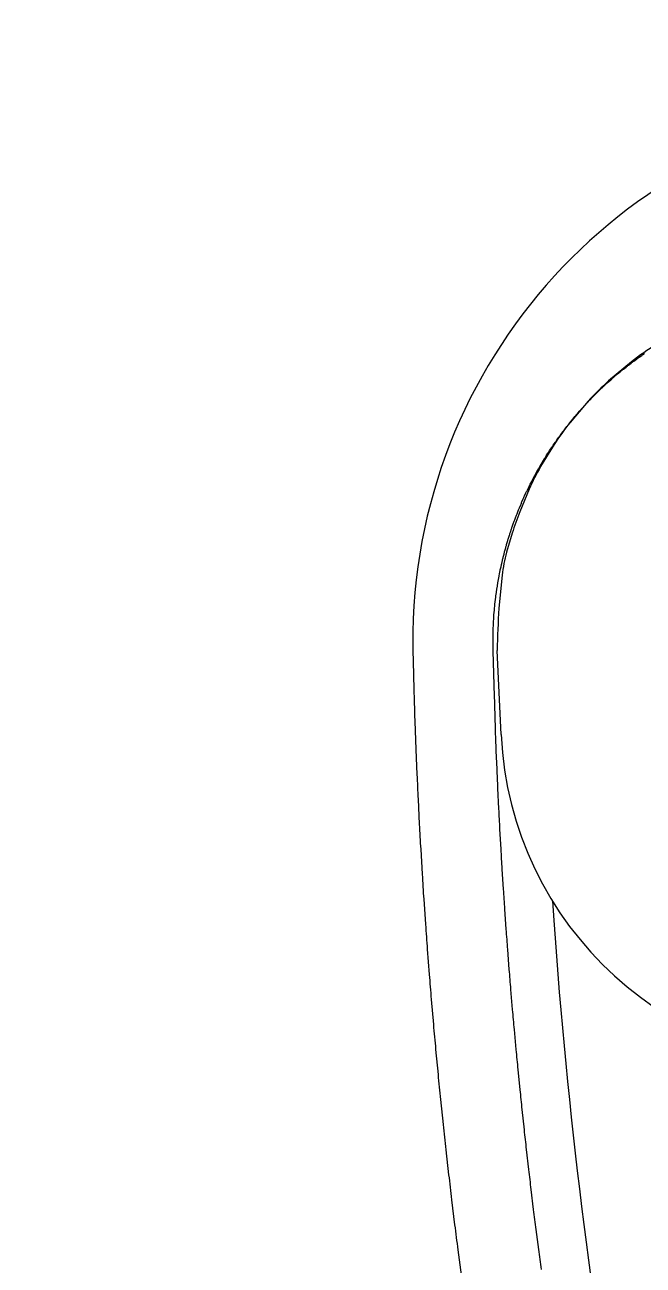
# Model space of a CAD drawing. Extents: x 403 to 503, y 484 to 635.
# Drawn here: x 406.698 to 408.9, y 532.308 to 536.726 of the extents above; entities that cross this region are included whole.
import ezdxf

# ---------------------------------------------------------------- set-up
doc = ezdxf.new("R2010")
doc.units = 0
doc.header["$MEASUREMENT"] = 0
doc.layers.add('1', color=4, linetype='Continuous')
doc.layers.add('DIM', color=3, linetype='Continuous')

# ---------------------------------------------------------------- blocks, each defined once
blk = doc.blocks.new('TRICKLER')
at = {"layer": '1', "linetype": 'Continuous'}
blk.add_line((-1.2494, -0.0491), (-1.2304, 0.2503), dxfattribs=at)
at = {"layer": '1', "color": 3, "linetype": 'Continuous'}
for points in [[(-1.244, 0.2603), (-1.2429, 0.2719, -0.002331), (-1.2417, 0.2835), (-1.2404, 0.2951, -0.002336), (-1.239, 0.3067), (-1.2375, 0.3182, -0.002338), (-1.2359, 0.3298), (-1.2341, 0.3413, -0.00234), (-1.2323, 0.3528), (-1.2303, 0.3642, -0.002341), (-1.2283, 0.3757), (-1.2261, 0.3871, -0.002341), (-1.2238, 0.3986), (-1.2215, 0.4099, -0.00234), (-1.219, 0.4213), (-1.2164, 0.4327, -0.002338), (-1.2137, 0.444), (-1.2109, 0.4553, -0.002336), (-1.208, 0.4666), (-1.2049, 0.4778, -0.002333), (-1.2018, 0.4891), (-1.1986, 0.5003, -0.002355), (-1.1952, 0.5115), (-1.1918, 0.5226, -0.00236), (-1.1882, 0.5338), (-1.1845, 0.5448, -0.002342), (-1.1808, 0.5559), (-1.1769, 0.5669, -0.002334), (-1.1729, 0.5779), (-1.1689, 0.5888, -0.002327), (-1.1647, 0.5997), (-1.1604, 0.6105, -0.002324), (-1.1561, 0.6213), (-1.1516, 0.6321, -0.002324), (-1.147, 0.6428), (-1.1424, 0.6534, -0.002326), (-1.1376, 0.664), (-1.1327, 0.6746, -0.002332), (-1.1278, 0.685), (-1.1228, 0.6955, -0.00234), (-1.1176, 0.7058), (-1.1124, 0.7161, -0.00232), (-1.1071, 0.7264), (-1.1017, 0.7366, -0.002304), (-1.0962, 0.7467), (-1.0906, 0.7568, -0.002315), (-1.0849, 0.7668), (-1.0792, 0.7768, -0.002317), (-1.0733, 0.7867), (-1.0674, 0.7965, -0.002319), (-1.0613, 0.8063), (-1.0552, 0.8161, -0.00232), (-1.049, 0.8258), (-1.0426, 0.8354, -0.002318), (-1.0362, 0.845), (-1.0297, 0.8545, -0.002315), (-1.0231, 0.8639), (-1.0165, 0.8733, -0.00231), (-1.0097, 0.8827), (-1.0028, 0.892, -0.002306), (-0.9959, 0.9012), (-0.9888, 0.9104, -0.002342), (-0.9817, 0.9195), (-0.9744, 0.9285, -0.002354), (-0.9671, 0.9375), (-0.9597, 0.9465, -0.002329), (-0.9522, 0.9554), (-0.9446, 0.9642, -0.002319), (-0.9369, 0.9729), (-0.9292, 0.9815, -0.002311), (-0.9213, 0.9901), (-0.9134, 0.9986, -0.002308), (-0.9054, 1.0071), (-0.8974, 1.0154, -0.00231), (-0.8892, 1.0237), (-0.881, 1.0319, -0.002316), (-0.8728, 1.04), (-0.8644, 1.0481, -0.002327), (-0.856, 1.056), (-0.8475, 1.0639, -0.002341), (-0.839, 1.0716), (-0.8304, 1.0793, -0.002322), (-0.8217, 1.0869), (-0.813, 1.0944, -0.002304), (-0.8042, 1.1018), (-0.7953, 1.1092, -0.002317), (-0.7864, 1.1164), (-0.7774, 1.1236, -0.002319), (-0.7683, 1.1307), (-0.7592, 1.1377, -0.002322), (-0.75, 1.1446), (-0.7407, 1.1515, -0.002323), (-0.7314, 1.1582), (-0.722, 1.1649, -0.002322), (-0.7125, 1.1715), (-0.7029, 1.178, -0.00232), (-0.6933, 1.1844), (-0.6836, 1.1907, -0.002316), (-0.6739, 1.197), (-0.6641, 1.2032, -0.002311), (-0.6542, 1.2092), (-0.6443, 1.2152, -0.002333), (-0.6342, 1.2211), (-0.6242, 1.2269, -0.002344), (-0.6141, 1.2327), (-0.6039, 1.2383, -0.002329), (-0.5937, 1.2438)], [(-1.3157, -1.9587, -0.000899), (-1.3173, -1.8871), (-1.3186, -1.8156, -0.000899), (-1.3196, -1.7439), (-1.3204, -1.6723, -0.0009), (-1.321, -1.6007), (-1.3213, -1.529, -0.0009), (-1.3213, -1.4574), (-1.3211, -1.3857, -0.000901), (-1.3206, -1.3141), (-1.3198, -1.2424, -0.000902), (-1.3188, -1.1707), (-1.3175, -1.0991, -0.000901), (-1.316, -1.0274), (-1.3142, -0.9558, -0.0009), (-1.3121, -0.8841), (-1.3098, -0.8125, -0.0009), (-1.3072, -0.7409), (-1.3044, -0.6694, -0.000902), (-1.3013, -0.5977), (-1.298, -0.526, -0.000895), (-1.2944, -0.4546), (-1.2905, -0.3836, -0.000922), (-1.2864, -0.3115), (-1.2818, -0.2378, -0.000834), (-1.2773, -0.1685), (-1.2732, -0.1059, -0.001177), (-1.2673, -0.0255), (-1.2574, 0.0982, -0.00099), (-1.244, 0.2603)], [(1.4628, -2.5344, 0.000001), (1.4613, -2.49)]]:
    blk.add_lwpolyline(points, format="xyb", dxfattribs=at)
at = {"layer": '1', "linetype": 'Continuous'}
for points in [[(-0.5478, 1.2721, 0.022554), (-0.6431, 1.2201), (-0.731, 1.1613, 0.021584), (-0.8115, 1.0972), (-0.884, 1.0286, 0.020279), (-0.9486, 0.9572), (-1.0053, 0.8841, 0.019186), (-1.0546, 0.809), (-1.0968, 0.7321, 0.016763), (-1.1318, 0.6597), (-1.1598, 0.5944, 0.019215), (-1.1841, 0.5148), (-1.2078, 0.3986, 0.016554), (-1.2304, 0.2503)], [(-1.5221, 0.3482), (-1.5223, 0.3466, 0.000383), (-1.5225, 0.3451), (-1.5227, 0.3435, 0.000383), (-1.5229, 0.3419), (-1.5231, 0.3404, 0.000362), (-1.5233, 0.3388), (-1.5234, 0.3372, 0.000345), (-1.5236, 0.3357), (-1.5238, 0.3341, 0.000328), (-1.524, 0.3326), (-1.5242, 0.331, 0.00031), (-1.5243, 0.3294), (-1.5245, 0.3279, 0.000293), (-1.5247, 0.3263), (-1.5248, 0.3247, 0.000276), (-1.525, 0.3232), (-1.5252, 0.3216, 0.000258), (-1.5253, 0.32), (-1.5255, 0.3185, 0.000241), (-1.5257, 0.3169), (-1.5258, 0.3153, 0.000223), (-1.526, 0.3138), (-1.5261, 0.3122, 0.000206), (-1.5263, 0.3107), (-1.5264, 0.3091, 0.000189), (-1.5266, 0.3075), (-1.5268, 0.306, 0.000172), (-1.5269, 0.3044), (-1.527, 0.3028, 0.000153), (-1.5272, 0.3013), (-1.5273, 0.2997, 0.000139), (-1.5275, 0.2981), (-1.5276, 0.2965, 0.000112), (-1.5278, 0.295), (-1.5279, 0.2936, 0.000129), (-1.5281, 0.2919), (-1.5283, 0.2891, 0.000088), (-1.5286, 0.2856)], [(-1.5286, 0.2856), (-1.5363, 0.1972, 0.001145), (-1.5436, 0.1087), (-1.5504, 0.0201, 0.001142), (-1.5569, -0.0686), (-1.563, -0.1574, 0.00107), (-1.5687, -0.2462), (-1.574, -0.3351, 0.001112), (-1.5789, -0.4242), (-1.5834, -0.5132, 0.001102), (-1.5876, -0.6024), (-1.5913, -0.6917, 0.001106), (-1.5946, -0.781), (-1.5976, -0.8703, 0.001106), (-1.6001, -0.9598), (-1.6023, -1.0493, 0.001108), (-1.604, -1.1388), (-1.6054, -1.2284, 0.001109), (-1.6064, -1.3181), (-1.6069, -1.4078, 0.001111), (-1.6071, -1.4976), (-1.6068, -1.5874, 0.001113), (-1.6062, -1.6773), (-1.6051, -1.7672, 0.001115), (-1.6037, -1.8571), (-1.6018, -1.9471, 0.001117)]]:
    blk.add_lwpolyline(points, format="xyb", dxfattribs=at)
blk.add_lwpolyline([(-1.133, -0.6579), (-1.1359, -0.7278), (-1.1382, -0.7918), (-1.1404, -0.8558), (-1.1424, -0.9198), (-1.1441, -0.9838), (-1.1456, -1.0478), (-1.147, -1.1118), (-1.1481, -1.1758), (-1.149, -1.2398), (-1.1497, -1.3038), (-1.1502, -1.3678), (-1.1505, -1.4319), (-1.1506, -1.4959), (-1.1504, -1.5599), (-1.1501, -1.6239), (-1.1495, -1.6879), (-1.1488, -1.752), (-1.1478, -1.816), (-1.1466, -1.88), (-1.1452, -1.9441), (-1.1436, -2.0081)], dxfattribs=at)
for centre, radius, start, end in [((0.3937, 0.1034), 1.9313, 87.3226, 172.7184), ((-0.0102, -0.1278), 1.2417, 176.3669, 356.3669)]:
    blk.add_arc(centre, radius, start, end, dxfattribs=at)
blk = doc.blocks.new('2004GRANDEE')
at = {"layer": 'DIM', "rotation": 6.284303851907529}
blk.add_blockref('TRICKLER', (6.4547, 34.4221), dxfattribs=at)

msp = doc.modelspace()

# ---------------------------------------------------------------- block references
at = {"layer": '1'}
msp.add_blockref('2004GRANDEE', (403.1761, 499.9618), dxfattribs=at)

doc.saveas('drawing.dxf')
